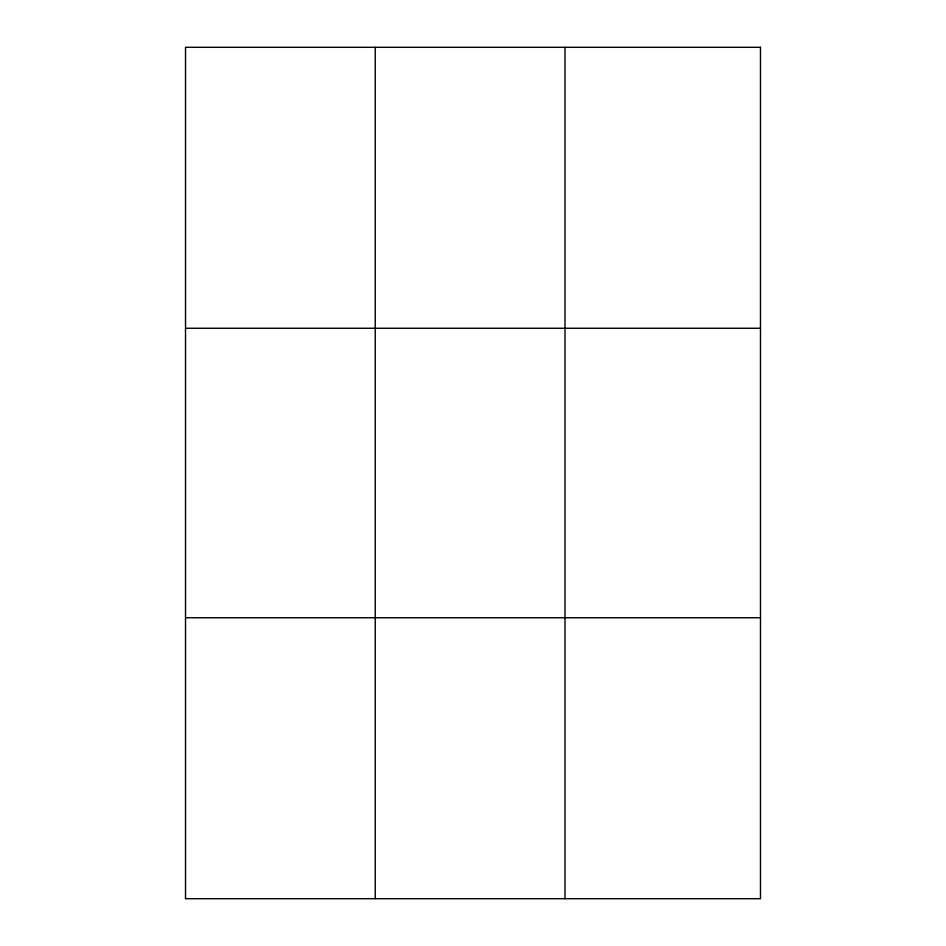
<?xml version="1.0" encoding="UTF-8"?>
<svg xmlns="http://www.w3.org/2000/svg" width="946" height="946" viewBox="0 0 946 946"><rect width="100%" height="100%" fill="white"/><g stroke="black" fill="none" stroke-linecap="round" stroke-linejoin="round"><path stroke-width="1.42" d="M375.255 47.3L375.255 898.7M564.999 47.3L564.999 898.7M185.522 328.262L760.478 328.262M185.522 617.738L760.478 617.738M760.478 47.3L760.478 898.7L185.522 898.7L185.522 47.3L760.478 47.3"/></g></svg>
